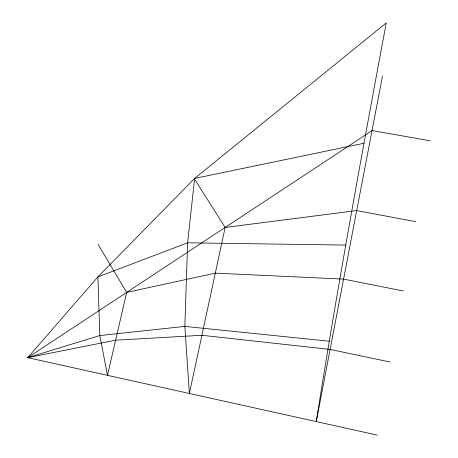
<?xml version="1.0" encoding="UTF-8"?>
<svg xmlns="http://www.w3.org/2000/svg" width="458" height="458" viewBox="0 0 458 458"><rect width="100%" height="100%" fill="white"/><g stroke="black" fill="none" stroke-linecap="round" stroke-linejoin="round"><path stroke-width="0.69" d="M377.237 435.1L27.715 357.658L97.903 276.913L194.627 178.425L386.271 22.9C361.436 155.525 337.265 288.294 316.266 421.589L382.499 76.011M195.314 180.36L225.153 227.454L189.366 393.474L184.849 326.399L187.608 242.809L194.627 178.425L363.961 143.262M98.081 244.332L126.666 292.404L107.493 375.331L99.815 335.542L97.903 276.913L187.608 242.809L345.681 245.076M390.399 362.083L330.098 349.425L201.909 335.29L115.616 340.197L27.715 357.658L372.039 130.587L430.285 140.789M27.715 357.658L99.815 335.542L184.849 326.399L329.262 341.221M126.666 292.404L215.306 273.14L343.569 279.111L403.217 290.962M225.153 227.454L356.708 210.577L415.709 221.655"/></g></svg>
